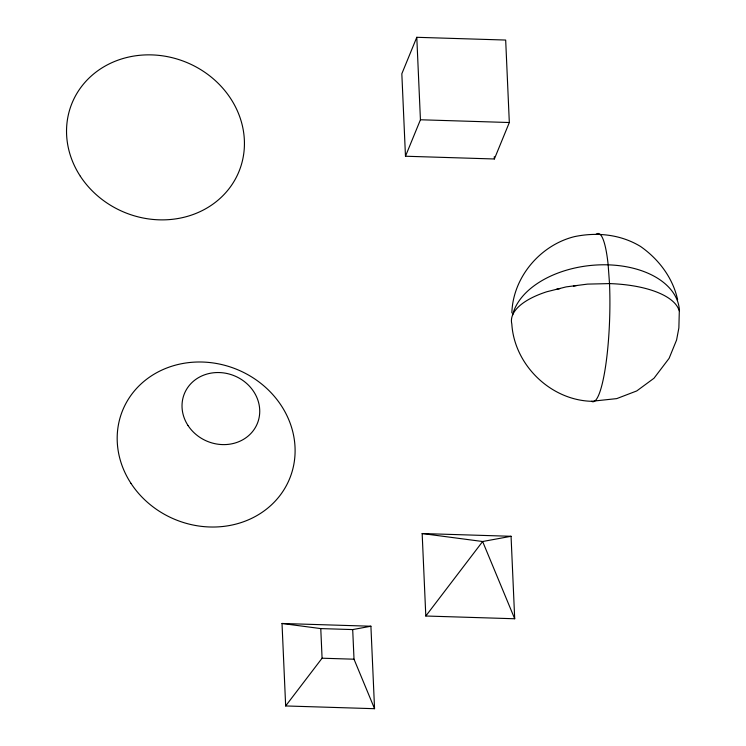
<?xml version="1.0" encoding="UTF-8"?>
<svg xmlns="http://www.w3.org/2000/svg" width="746" height="746" viewBox="0 0 746 746"><rect width="100%" height="100%" fill="white"/><g stroke="black" fill="none" stroke-linecap="round" stroke-linejoin="round"><path stroke-width="1.12" d="M511.859 312.816C512.94 277.325 540.179 245.145 574.401 236.65C596.921 231.922 620.625 234.375 640.525 246.45C658.718 259.179 672.892 277.866 677.629 299.799M416.79 37.3L401.833 73.761L405.479 156.231L494.374 158.982L509.322 122.521L505.676 40.051L416.79 37.3L420.436 119.77L405.479 156.231M285.662 705.949L322.076 658.214L320.771 628.589L282.016 623.479L285.662 705.949L374.557 708.7L370.911 626.23L282.016 623.479M425.807 616.01L482.634 541.512L511.057 536.29L514.703 618.76L425.807 616.01L422.161 533.539L511.057 536.29M556.46 289.317L559.864 288.683M573.469 286.128L576.863 285.494M320.771 628.589L352.699 629.577L370.911 626.23M591.531 401.301L616.718 398.616L636.758 390.932L653.99 378.25L669.106 358.341L676.575 340.036L678.869 327.97L679.308 311.306A84.195 33.952 -2.5 0 0 609.51 283.601L587.568 284.105L566.167 286.884L546.762 291.761A84.195 33.952 -2.5 0 0 511.812 323.96C514.33 364.822 550.436 400.145 591.531 401.301A84.195 14.137 -88.2 0 0 609.51 283.601L608.158 264.839A84.195 14.137 -88.2 0 0 595.886 234.477M420.436 119.77L509.322 122.521M322.076 658.214L354.014 659.203L374.557 708.7M422.161 533.539L482.634 541.512L514.703 618.76M494.272 156.66L494.374 158.982M352.699 629.577L354.014 659.203M512.595 315.064A84.195 52.397 -6 0 1 600.866 264.821A84.195 52.397 -6 0 1 679.447 310.979M80.326 176.215A90.21 81.155 22.3 0 0 234.281 180.98A90.21 81.155 22.3 0 0 151.83 54.896A90.21 81.155 22.3 0 0 80.326 176.215M130.979 483.361A90.21 81.155 22.3 0 0 284.944 488.126A90.21 81.155 22.3 0 0 202.492 362.034A90.21 81.155 22.3 0 0 130.979 483.361M188.048 425.546A39.407 35.444 22.3 0 0 255.3 427.626A39.407 35.444 22.3 0 0 219.287 372.552A39.407 35.444 22.3 0 0 188.048 425.546"/></g></svg>
